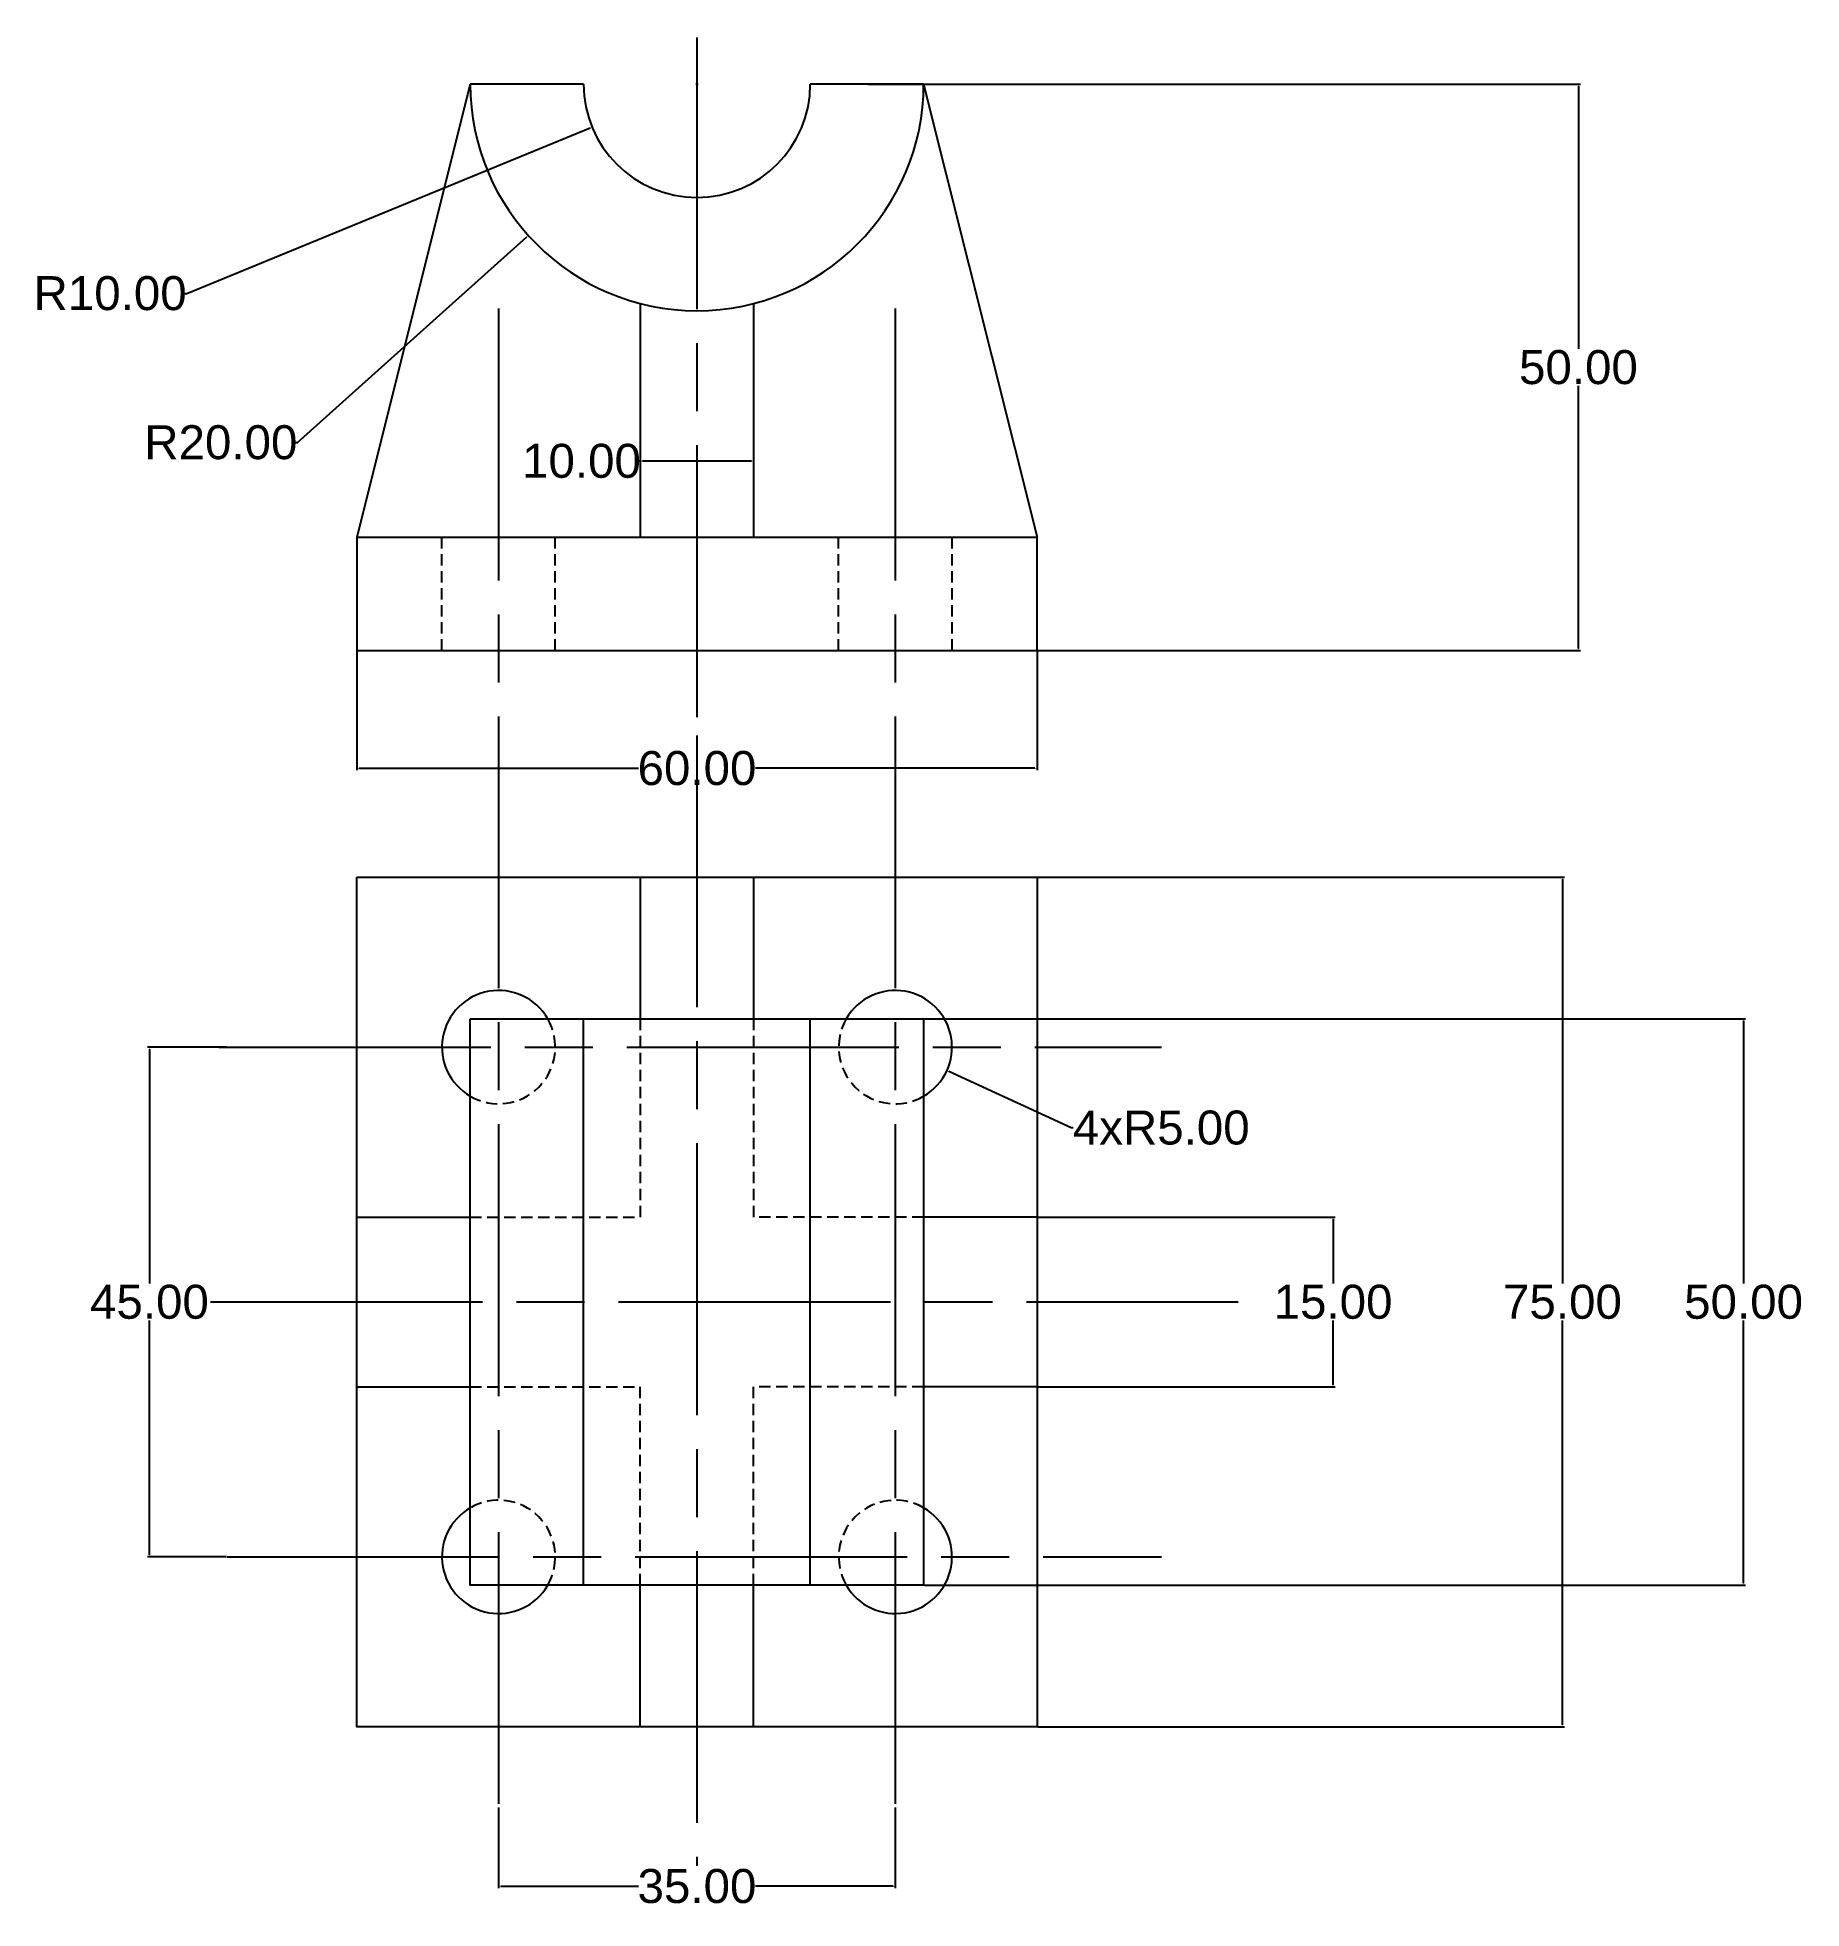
# Model space of a CAD drawing. Header units: inches. Extents: x -3 to 152, y 9 to 174.
import ezdxf

# ---------------------------------------------------------------- set-up
doc = ezdxf.new("R2010")
doc.units = ezdxf.units.IN
doc.header["$MEASUREMENT"] = 0
doc.linetypes.add('ACAD_ISO08W100', pattern=[36, 24, -3, 6, -3])
doc.linetypes.add('DASHEDX2', pattern=[1.5, 1, -0.5])
for name, color, linetype in [('Construction Lines', 130, 'ACAD_ISO08W100'), ('Dimensions', 50, 'Continuous'), ('Hidden Lines', 255, 'DASHEDX2')]:
    doc.layers.add(name, color=color, linetype=linetype)
doc.styles.get("Standard").update_dxf_attribs({"font": 'arial.ttf'})
doc.dimstyles.get("Standard").update_dxf_attribs({"dimtxt": 3, "dimasz": 0.18, "dimexe": 0.18, "dimexo": 0.0625, "dimgap": 0.09, "dimtad": 0, "dimtih": 1, "dimtoh": 1, "dimzin": 0, "dimdsep": 46, "dimtxsty": 'Standard', "dimcen": 0.09, "dimadec": 0, "dimazin": 0, "dimtfac": 1, "dimtofl": 0, "dimtmove": 0, "dimatfit": 3, "dimfxl": 1, "dimtolj": 1, "dimtzin": 0, "dimarcsym": 0})

# ---------------------------------------------------------------- blocks, each defined once
blk = doc.blocks.new('*D2')
at = {"layer": 'Defpoints', "color": 0, "transparency": 16777216}
for p in [(70, 170), (70, 120), (132.77, 120)]:
    blk.add_point(p, dxfattribs=at)
at = {"layer": 'Dimensions', "color": 0, "lineweight": -2, "transparency": 16777216}
for p, q in [((70.06, 170), (132.95, 170)), ((132.77, 169.82), (132.77, 146.62)), ((132.77, 120.18), (132.77, 143.38)), ((70.06, 120), (132.95, 120))]:
    blk.add_line(p, q, dxfattribs=at)
at = {"layer": 'Dimensions', "color": 0, "transparency": 16777216}
for points in [[(132.74, 169.82), (132.8, 169.82), (132.77, 170)], [(132.74, 120.18), (132.8, 120.18), (132.77, 120)]]:
    blk.add_solid(points, dxfattribs=at)
at = {"layer": 'Dimensions', "color": 0, "transparency": 16777216, "insert": (132.77, 145), "char_height": 3, "attachment_point": 5}
blk.add_mtext('\\A1;50.00', dxfattribs=at)
blk = doc.blocks.new('*D3')
at = {"layer": 'Defpoints', "color": 0, "transparency": 16777216}
for p in [(25, 120), (85, 120), (25, 109.61)]:
    blk.add_point(p, dxfattribs=at)
at = {"layer": 'Dimensions', "color": 0, "lineweight": -2, "transparency": 16777216}
for p, q in [((25, 119.94), (25, 109.43)), ((85, 119.94), (85, 109.43)), ((25.18, 109.61), (49.85, 109.61)), ((84.82, 109.61), (60.15, 109.61))]:
    blk.add_line(p, q, dxfattribs=at)
at = {"layer": 'Dimensions', "color": 0, "transparency": 16777216}
for points in [[(25.18, 109.64), (25.18, 109.58), (25, 109.61)], [(84.82, 109.64), (84.82, 109.58), (85, 109.61)]]:
    blk.add_solid(points, dxfattribs=at)
at = {"layer": 'Dimensions', "color": 0, "transparency": 16777216, "insert": (55, 109.61), "char_height": 3, "attachment_point": 5}
blk.add_mtext('\\A1;60.00', dxfattribs=at)
blk = doc.blocks.new('*D4')
at = {"layer": 'Defpoints', "color": 0, "transparency": 16777216}
for p in [(55, 170), (40.12, 156.64)]:
    blk.add_point(p, dxfattribs=at)
at = {"layer": 'Dimensions', "color": 0, "lineweight": -2, "transparency": 16777216}
for p, q in [((54.91, 170), (55.09, 170)), ((55, 169.91), (55, 170.09)), ((19.75, 138.37), (39.98, 156.52)), ((19.57, 138.37), (19.75, 138.37))]:
    blk.add_line(p, q, dxfattribs=at)
at = {"layer": 'Dimensions', "color": 0, "transparency": 16777216}
blk.add_solid([(39.96, 156.54), (40, 156.5), (40.12, 156.64)], dxfattribs=at)
at = {"layer": 'Dimensions', "color": 0, "transparency": 16777216, "insert": (12.99, 138.37), "char_height": 3, "attachment_point": 5}
blk.add_mtext('\\A1;R20.00', dxfattribs=at)
blk = doc.blocks.new('*D5')
at = {"layer": 'Defpoints', "color": 0, "transparency": 16777216}
for p in [(55, 170), (45.75, 166.2)]:
    blk.add_point(p, dxfattribs=at)
at = {"layer": 'Dimensions', "color": 0, "lineweight": -2, "transparency": 16777216}
for p, q in [((54.91, 170), (55.09, 170)), ((55, 169.91), (55, 170.09)), ((9.98, 151.53), (45.58, 166.14)), ((9.8, 151.53), (9.98, 151.53))]:
    blk.add_line(p, q, dxfattribs=at)
at = {"layer": 'Dimensions', "color": 0, "transparency": 16777216}
blk.add_solid([(45.57, 166.16), (45.59, 166.11), (45.75, 166.2)], dxfattribs=at)
at = {"layer": 'Dimensions', "color": 0, "transparency": 16777216, "insert": (3.22, 151.53), "char_height": 3, "attachment_point": 5}
blk.add_mtext('\\A1;R10.00', dxfattribs=at)
blk = doc.blocks.new('*D6')
at = {"layer": 'Defpoints', "color": 0, "transparency": 16777216}
for p in [(50, 140.32), (60, 140.32), (50, 136.73)]:
    blk.add_point(p, dxfattribs=at)
at = {"layer": 'Dimensions', "color": 0, "lineweight": -2, "transparency": 16777216}
for p, q in [((50, 140.26), (50, 136.55)), ((60, 140.26), (60, 136.55)), ((50, 136.73), (49.82, 136.73)), ((59.82, 136.73), (50.18, 136.73))]:
    blk.add_line(p, q, dxfattribs=at)
at = {"layer": 'Dimensions', "color": 0, "transparency": 16777216}
for points in [[(50.18, 136.76), (50.18, 136.7), (50, 136.73)], [(59.82, 136.76), (59.82, 136.7), (60, 136.73)]]:
    blk.add_solid(points, dxfattribs=at)
at = {"layer": 'Dimensions', "color": 0, "transparency": 16777216, "insert": (44.81, 136.73), "char_height": 3, "attachment_point": 5}
blk.add_mtext('\\A1;10.00', dxfattribs=at)
blk = doc.blocks.new('*D7')
at = {"layer": 'Defpoints', "color": 0, "transparency": 16777216}
for p in [(85, 70), (111.12, 70), (85, 55)]:
    blk.add_point(p, dxfattribs=at)
at = {"layer": 'Dimensions', "color": 0, "lineweight": -2, "transparency": 16777216}
for p, q in [((85.06, 70), (111.3, 70)), ((111.12, 69.82), (111.12, 64.12)), ((111.12, 55.18), (111.12, 60.88)), ((85.06, 55), (111.3, 55))]:
    blk.add_line(p, q, dxfattribs=at)
at = {"layer": 'Dimensions', "color": 0, "transparency": 16777216}
for points in [[(111.09, 69.82), (111.15, 69.82), (111.12, 70)], [(111.09, 55.18), (111.15, 55.18), (111.12, 55)]]:
    blk.add_solid(points, dxfattribs=at)
at = {"layer": 'Dimensions', "color": 0, "transparency": 16777216, "insert": (111.12, 62.5), "char_height": 3, "attachment_point": 5}
blk.add_mtext('\\A1;15.00', dxfattribs=at)
blk = doc.blocks.new('*D8')
at = {"layer": 'Defpoints', "color": 0, "transparency": 16777216}
for p in [(72.5, 85), (77.04, 82.91)]:
    blk.add_point(p, dxfattribs=at)
at = {"layer": 'Dimensions', "color": 0, "lineweight": -2, "transparency": 16777216}
for p, q in [((72.41, 85), (72.59, 85)), ((72.5, 84.91), (72.5, 85.09)), ((88.01, 77.88), (77.21, 82.84)), ((88.19, 77.88), (88.01, 77.88))]:
    blk.add_line(p, q, dxfattribs=at)
at = {"layer": 'Dimensions', "color": 0, "transparency": 16777216}
blk.add_solid([(77.22, 82.87), (77.2, 82.81), (77.04, 82.91)], dxfattribs=at)
at = {"layer": 'Dimensions', "color": 0, "transparency": 16777216, "insert": (95.96, 77.88), "char_height": 3, "attachment_point": 5}
blk.add_mtext('\\A1;4xR5.00', dxfattribs=at)
blk = doc.blocks.new('*D9')
at = {"layer": 'Defpoints', "color": 0, "transparency": 16777216}
for p in [(85, 100), (85, 25), (131.36, 25)]:
    blk.add_point(p, dxfattribs=at)
at = {"layer": 'Dimensions', "color": 0, "lineweight": -2, "transparency": 16777216}
for p, q in [((85.06, 100), (131.54, 100)), ((131.36, 99.82), (131.36, 64.12)), ((131.36, 25.18), (131.36, 60.88)), ((85.06, 25), (131.54, 25))]:
    blk.add_line(p, q, dxfattribs=at)
at = {"layer": 'Dimensions', "color": 0, "transparency": 16777216}
for points in [[(131.33, 99.82), (131.39, 99.82), (131.36, 100)], [(131.33, 25.18), (131.39, 25.18), (131.36, 25)]]:
    blk.add_solid(points, dxfattribs=at)
at = {"layer": 'Dimensions', "color": 0, "transparency": 16777216, "insert": (131.36, 62.5), "char_height": 3, "attachment_point": 5}
blk.add_mtext('\\A1;75.00', dxfattribs=at)
blk = doc.blocks.new('*D10')
at = {"layer": 'Defpoints', "color": 0, "transparency": 16777216}
for p in [(37.5, 17.96), (72.5, 17.96), (37.5, 10.93)]:
    blk.add_point(p, dxfattribs=at)
at = {"layer": 'Dimensions', "color": 0, "lineweight": -2, "transparency": 16777216}
for p, q in [((37.5, 17.89), (37.5, 10.75)), ((72.5, 17.89), (72.5, 10.75)), ((37.68, 10.93), (49.85, 10.93)), ((72.32, 10.93), (60.15, 10.93))]:
    blk.add_line(p, q, dxfattribs=at)
at = {"layer": 'Dimensions', "color": 0, "transparency": 16777216}
for points in [[(37.68, 10.96), (37.68, 10.9), (37.5, 10.93)], [(72.32, 10.96), (72.32, 10.9), (72.5, 10.93)]]:
    blk.add_solid(points, dxfattribs=at)
at = {"layer": 'Dimensions', "color": 0, "transparency": 16777216, "insert": (55, 10.93), "char_height": 3, "attachment_point": 5}
blk.add_mtext('\\A1;35.00', dxfattribs=at)
blk = doc.blocks.new('*D11')
at = {"layer": 'Defpoints', "color": 0, "transparency": 16777216}
for p in [(6.69, 85), (13.55, 85), (13.55, 40)]:
    blk.add_point(p, dxfattribs=at)
at = {"layer": 'Dimensions', "color": 0, "lineweight": -2, "transparency": 16777216}
for p, q in [((13.49, 85), (6.51, 85)), ((6.69, 84.82), (6.69, 64.12)), ((6.69, 40.18), (6.69, 60.88)), ((13.49, 40), (6.51, 40))]:
    blk.add_line(p, q, dxfattribs=at)
at = {"layer": 'Dimensions', "color": 0, "transparency": 16777216}
for points in [[(6.66, 84.82), (6.72, 84.82), (6.69, 85)], [(6.66, 40.18), (6.72, 40.18), (6.69, 40)]]:
    blk.add_solid(points, dxfattribs=at)
at = {"layer": 'Dimensions', "color": 0, "transparency": 16777216, "insert": (6.69, 62.5), "char_height": 3, "attachment_point": 5}
blk.add_mtext('\\A1;45.00', dxfattribs=at)
blk = doc.blocks.new('*D12')
at = {"layer": 'Defpoints', "color": 0, "transparency": 16777216}
for p in [(75, 87.5), (147.34, 87.5), (75, 37.5)]:
    blk.add_point(p, dxfattribs=at)
at = {"layer": 'Dimensions', "color": 0, "lineweight": -2, "transparency": 16777216}
for p, q in [((75.06, 87.5), (147.52, 87.5)), ((147.34, 87.32), (147.34, 64.12)), ((147.34, 37.68), (147.34, 60.88)), ((75.06, 37.5), (147.52, 37.5))]:
    blk.add_line(p, q, dxfattribs=at)
at = {"layer": 'Dimensions', "color": 0, "transparency": 16777216}
for points in [[(147.31, 87.32), (147.37, 87.32), (147.34, 87.5)], [(147.31, 37.68), (147.37, 37.68), (147.34, 37.5)]]:
    blk.add_solid(points, dxfattribs=at)
at = {"layer": 'Dimensions', "color": 0, "transparency": 16777216, "insert": (147.34, 62.5), "char_height": 3, "attachment_point": 5}
blk.add_mtext('\\A1;50.00', dxfattribs=at)

msp = doc.modelspace()

# ---------------------------------------------------------------- linework, layer by layer
for p, q in [((35, 170), (25, 130)), ((75, 170), (85, 130)), ((50, 150.635), (50, 130)), ((60, 150.635), (60, 130)), ((25, 130), (85, 130)), ((50, 100), (50, 87.5)), ((60, 100), (60, 87.5)), ((45, 37.5), (45, 87.5)), ((65, 37.5), (65, 87.5)), ((25, 70), (35, 70)), ((85, 70), (75, 70)), ((25, 55), (35, 55)), ((85, 55), (75, 55)), ((50, 25), (50, 37.5)), ((60, 25), (60, 37.5))]:
    msp.add_line(p, q)
for points in [[(45, 170), (35, 170)], [(75, 170), (65, 170)], [(25, 130), (25, 120), (85, 120), (85, 130)]]:
    msp.add_lwpolyline(points)
for points in [[(25, 100), (85, 100), (85, 25), (25, 25)], [(35, 87.5), (75, 87.5), (75, 37.5), (35, 37.5)]]:
    msp.add_lwpolyline(points, close=True)
for centre, radius, start, end in [((55, 170), 20, 180, 360), ((55, 170), 10, 180, 360), ((37.5, 85), 5, 30, 240), ((72.5, 85), 5, 300, 150), ((37.5, 40), 5, 120, 330), ((72.5, 40), 5, 210, 60)]:
    msp.add_arc(centre, radius, start, end)
at = {"layer": 'Construction Lines'}
for p, q in [((55, 174.121), (55, 112.513)), ((37.5, 150.193), (37.5, 16.154)), ((72.5, 150.193), (72.5, 17.955)), ((55, 112.513), (55, 12.739)), ((12.822, 85), (95.996, 85)), ((12.081, 62.5), (102.751, 62.5)), ((13.553, 40), (95.97, 40))]:
    msp.add_line(p, q, dxfattribs=at)
at = {"layer": 'Hidden Lines'}
for p, q in [((32.5, 120), (32.5, 130)), ((42.5, 120), (42.5, 130)), ((67.5, 120), (67.5, 130)), ((77.5, 120), (77.5, 130)), ((50, 87.5), (50, 70)), ((60, 87.5), (60, 70)), ((35, 70), (50, 70)), ((75, 70), (60, 70)), ((35, 55), (50, 55)), ((50, 37.5), (50, 55)), ((60, 37.5), (60, 55)), ((75, 55), (60, 55))]:
    msp.add_line(p, q, dxfattribs=at)
for centre, start, end in [((37.5, 85), 240, 30), ((72.5, 85), 150, 300), ((37.5, 40), 330, 120), ((72.5, 40), 60, 210)]:
    msp.add_arc(centre, 5, start, end, dxfattribs=at)

# ---------------------------------------------------------------- dimensions: what is measured, and where the dimension line sits
at = {"layer": 'Dimensions'}
for mpoint, picture, middle in [((45.748, 166.204), '*D5', (3.221, 151.532)), ((40.116, 156.641), '*D4', (12.992, 138.368))]:
    dim = msp.add_radius_dim(center=(55, 170), mpoint=mpoint, dimstyle='Standard', dxfattribs=at)
    dim.commit()
    dim.dimension.update_dxf_attribs({"geometry": picture, "text_midpoint": middle, "dimtype": 164})
for base, p1, p2, picture, middle in [((132.772, 120), (70, 170), (70, 120), '*D2', (132.772, 145)), ((131.363, 25), (85, 100), (85, 25), '*D9', (131.363, 62.5)), ((6.69, 85), (13.553, 40), (13.553, 85), '*D11', (6.69, 62.5)), ((111.123, 70), (85, 55), (85, 70), '*D7', (111.123, 62.5))]:
    dim = msp.add_linear_dim(base=base, p1=p1, p2=p2, angle=90, dimstyle='Standard', dxfattribs=at)
    dim.commit()
    dim.dimension.update_dxf_attribs({"geometry": picture, "text_midpoint": middle})
for p1, p2, distance, picture, middle in [((60, 140.318), (50, 140.318), 3.592, '*D6', (44.815, 136.726)), ((75, 37.5), (75, 87.5), -72.344, '*D12', (147.344, 62.5))]:
    dim = msp.add_aligned_dim(p1=p1, p2=p2, distance=distance, dimstyle='Standard', dxfattribs=at)
    dim.commit()
    dim.dimension.update_dxf_attribs({"geometry": picture, "text_midpoint": middle})
dim = msp.add_linear_dim(base=(25, 109.614), p1=(85, 120), p2=(25, 120), dimstyle='Standard', dxfattribs=at)
dim.commit()
dim.dimension.update_dxf_attribs({"geometry": '*D3', "text_midpoint": (55, 109.614)})
dim = msp.add_radius_dim(center=(72.5, 85), mpoint=(77.044, 82.914), text='4x<>', dimstyle='Standard', dxfattribs=at)
dim.commit()
dim.dimension.update_dxf_attribs({"geometry": '*D8', "text_midpoint": (95.955, 77.882), "dimtype": 164})
dim = msp.add_linear_dim(base=(37.5, 10.927), p1=(72.5, 17.955), p2=(37.5, 17.955), dimstyle='Standard', dxfattribs=at)
dim.commit()
dim.dimension.update_dxf_attribs({"geometry": '*D10', "text_midpoint": (55, 10.927), "dimtype": 160})

doc.saveas('drawing.dxf')
